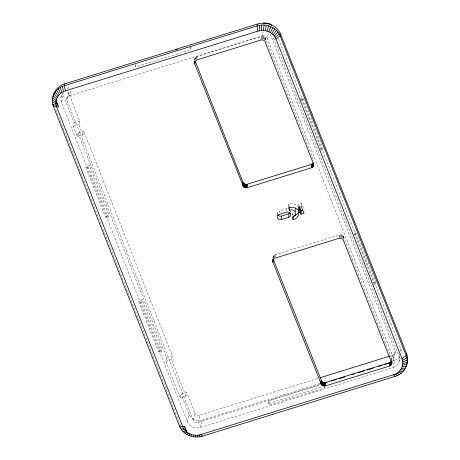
<?xml version="1.0" encoding="UTF-8"?>
<svg xmlns="http://www.w3.org/2000/svg" width="460" height="460" viewBox="0 0 460 460"><rect width="100%" height="100%" fill="white"/><g stroke="black" fill="none" stroke-linecap="round" stroke-linejoin="round"><path stroke-width="0.34" stroke-dasharray="2.3 1.72" d="M190.969 46.874L190.814 49.668L135.849 66.729L135.964 64.636M194.678 60.668L195.097 58.058L197.139 56.419L261.102 36.564L263.189 36.495L264.977 37.484L313.841 160.85M195.017 59.449L195.097 58.058M195.385 58.909L195.46 57.517M195.822 59.139L195.931 57.051M196.351 59.461L196.5 56.683M197.024 58.5L197.139 56.419M260.952 39.341L261.102 36.564M261.636 39.198L261.786 36.42M262.338 39.175L262.487 36.392M263.034 39.272L263.189 36.495M263.735 38.801L263.85 36.719M264.305 39.83L264.454 37.053M264.862 39.566L264.977 37.484M265.322 39.387L265.397 37.996M265.621 39.962L265.696 38.577M272.941 258.29L273.252 256.306L275.298 254.667L339.261 234.813L341.349 234.744L343.137 235.733L392.035 359.731M273.177 257.698L273.252 256.306M273.505 257.853L273.619 255.766M273.982 257.387L274.091 255.3M274.511 257.709L274.66 254.932M277.351 214.4L277.432 213.014M275.183 256.749L275.298 254.667M324.001 386.958L324.766 387.837L269.801 404.903L268.651 403.575L268.801 400.786L320.378 384.778M279.26 213.06L279.369 210.979L286.902 208.639A2.996 2.697 3.1 0 1 287.667 208.501M286.787 210.726L286.902 208.639M288.518 207.023L288.667 204.246C291.824 203.216 295.688 203.677 297.85 206.413M290.818 212.393L290.892 211.008A2.996 2.697 3.1 0 1 290.616 212.376M292.238 215.671L292.347 213.584L294.147 212.784M298.431 206.235L298.546 204.154L301.553 203.216L304.192 209.909M301.403 205.999L301.553 203.216M339.112 237.59L339.261 234.813M339.796 237.446L339.946 234.663M340.498 237.423L340.647 234.64M341.193 237.521L341.349 234.744M341.86 237.745L342.01 234.968M342.504 237.383L342.614 235.302M343.022 237.814L343.137 235.733M343.442 238.332L343.557 236.244M343.747 238.907L343.856 236.825M391.759 359.869L391.834 358.478M194.856 58.65L194.954 60.53M273.016 256.898L272.947 258.163M60.933 97.445L61.853 93.437M399.734 356.776A10.017 9.01 3.1 0 1 394.668 360.312L392.984 367.678L200.238 427.501A10.017 9.01 3.1 0 1 187.427 421.929L61.341 102.091L63.032 94.743L62.675 93.604M67.746 89.32L68.666 85.307M66.849 98.474L68.534 91.12M319.637 384.715L198.225 422.395A4.008 3.605 3.1 0 1 193.102 420.17L67.01 100.332L68.701 92.977A4.008 3.605 3.1 0 1 68.666 90.666M67.005 100.337A4.008 3.605 3.1 0 1 69.454 95.76L70.984 89.073M77.314 136.407L78.102 132.974L83.772 131.215L82.932 134.889L77.314 136.407L73.289 126.201L74.083 122.768L63.032 94.743M82.932 134.889L78.907 124.683L79.752 121.003L68.701 92.977M108.129 217.741L88.544 168.061L89.217 165.123L85.888 167.4L105.472 217.08L108.129 217.741L108.801 214.797L89.217 165.123M161.115 352.136L141.53 302.461L142.203 299.517L138.874 301.8L158.458 351.474L161.115 352.136L161.788 349.197L142.203 299.517M180.28 397.957L181.125 394.277L186.794 392.518L185.949 396.192L180.28 397.957L165.836 361.318L166.681 357.644L78.102 132.974M185.949 396.192L171.505 359.559L172.35 355.885L83.772 131.215M260.797 28.158L261.102 26.818M69.448 95.76L262.194 35.932L263.114 31.924M392.679 361.531A4.008 3.605 3.1 0 0 393.415 357.995L267.317 38.163L268.853 31.476M187.439 421.929L189.123 414.575L181.125 394.277M193.108 420.17L194.798 412.81L186.794 392.518M198.225 422.395L199.916 415.041L317.894 378.425M200.238 427.501L201.928 420.147L319.907 383.531M300.708 100.09L301.116 98.325L303.772 98.986L323.092 148.005M320.292 149.77L320.7 148.005L301.116 98.325M373.278 284.165L373.687 282.4L354.102 232.725L356.759 233.387L376.079 282.4M391.586 359.898L392.662 355.218A4.008 3.605 3.1 0 0 395.105 350.641M393.409 358.001L395.1 350.641L270.055 33.476M393.576 359.858L395.261 352.498M399.539 354.234L399.079 356.241L272.987 36.403M400.154 351.555L400.769 348.881L278.358 38.398M399.493 360.887L400.257 357.541M105.472 217.08L108.801 214.797M301.547 100.51L303.772 98.986M320.58 150.564L323.357 148.666L320.7 148.005M158.458 351.474L161.788 349.197M353.981 235.29L356.759 233.387M373.566 284.964L376.343 283.061L373.687 282.4M74.083 122.768L79.752 121.003M166.681 357.644L172.35 355.885M165.836 361.318L171.505 359.559M297.965 206.609L299.345 206.183L298.546 204.154M390.603 355.856L392.662 355.218M392.616 360.962L394.674 360.324M268.651 403.575L322.259 386.935M73.289 126.201L78.907 124.683M201.928 420.147L200.669 420.457A10.017 9.01 3.1 0 1 189.641 415.662M85.888 167.4L88.544 168.061M138.874 301.8L141.53 302.461M189.123 414.575L189.646 415.656M180.579 425.741L55.102 107.778M288.667 204.246L289.449 206.235M292.347 213.584L292.87 214.912M189.986 46.236L190.814 49.668M268.801 400.786L269.801 404.903M135.349 64.67L135.849 66.729M61.329 102.097A10.017 9.01 3.1 0 1 64.078 92.425M399.09 356.235A10.017 9.01 3.1 0 1 392.978 367.666M277.552 214.406A2.996 2.697 3.1 0 1 279.369 210.979M262.194 35.938A4.008 3.605 3.1 0 1 267.317 38.163M400.781 348.881A10.017 9.01 3.1 0 1 401.183 353.527M199.916 415.035A4.008 3.605 3.1 0 1 194.793 412.815"/><path stroke-width="0.69" d="M261.59 30.458C267.519 30.032 273.775 33.344 275.977 39.014L401.982 358.627C404.869 365.28 400.108 373.06 393.357 374.796L200.859 434.545C194.011 436.816 185.432 433.613 182.758 426.673L56.747 107.059C53.86 100.412 58.633 92.627 65.372 90.89L257.876 31.142L261.59 30.458L261.683 25.018C269.255 24.483 277.259 28.675 280.123 35.897L406.214 355.729C409.803 364.188 403.794 374.055 395.243 376.32L202.498 436.143C193.781 438.972 182.919 434.895 179.458 426.115L53.36 106.277C49.766 97.825 55.792 87.952 64.331 85.686L257.077 25.863L261.683 25.018M194.597 63.388L194.908 61.531L196.949 59.892L260.912 40.037L262.999 39.968L264.787 40.957L313.484 163.702L313.582 165.583L312.984 166.715L311.305 167.82L247.313 187.68L245.232 187.749L243.438 186.76L194.77 64.003L194.712 61.301M194.77 64.003L194.919 61.226M242.719 185.667L242.909 182.195L195.218 61.197M243.024 186.248L242.909 182.195M243.438 186.76L243.627 183.287L243.208 182.769M243.961 187.191L244.151 183.718L243.627 183.287M244.565 187.525L244.755 184.052L244.151 183.718M245.232 187.749L245.416 184.27L244.755 184.052M245.927 187.847L246.117 184.374L245.416 184.27M246.629 187.824L246.819 184.351L311.495 164.346L313.536 162.702M247.313 187.68L247.503 184.207M391.926 361.813L391.506 364.423L389.465 366.068L325.473 385.928L323.391 385.997L321.597 385.008L272.93 262.252L272.872 259.549M272.93 262.252L273.113 258.779L321.787 381.535L323.575 382.519L325.663 382.455L389.649 362.595L391.696 360.95L391.506 364.423M281.198 219.558A2.996 2.697 3.1 0 1 277.368 217.879A2.996 2.697 3.1 0 1 279.185 214.452L286.712 212.112A2.996 2.697 3.1 0 1 290.542 213.791A2.996 2.697 3.1 0 1 288.725 217.218L281.198 219.558L281.382 216.079L288.914 213.745A2.996 2.697 3.1 0 0 290.191 212.963M288.725 217.218L288.914 213.745M289.524 210.369L288.477 207.719L293.123 207.282L296.435 208.673L297.775 210.082L299.155 209.656L298.356 207.627L301.369 206.689L304.002 213.388L300.995 214.32L301.185 210.847L300.38 208.817L299.006 209.248C299.42 213.584 298.241 218.742 293.204 219.713L292.163 217.062C298.483 216.114 294.751 207.483 289.524 210.369L289.714 206.896M293.204 219.713L293.394 216.234C296.47 215.389 299.477 212.687 299.006 209.248M299.155 209.656L299.305 206.873M300.995 214.32L300.196 212.29L300.38 208.817M311.305 167.82L311.495 164.346M311.943 167.555L312.127 164.082M312.507 167.181L312.697 163.708M312.984 166.715L313.168 163.242M313.346 166.175L313.496 163.398M313.582 165.583L313.697 163.501M320.879 383.916L321.068 380.443M321.183 384.491L321.367 381.018M321.597 385.008L321.787 381.535M322.121 385.44L322.31 381.967M322.724 385.773L322.914 382.3M323.391 385.997L323.575 382.519M324.087 386.095L324.277 382.622M324.789 386.072L324.978 382.599M325.473 385.928L325.663 382.455M389.465 366.068L389.649 362.595M390.103 365.803L390.287 362.33M390.666 365.43L390.856 361.957M391.144 364.964L391.328 361.491M391.742 363.831L391.857 361.744M263.425 30.446L264.046 25.012M193.189 436.735L193.482 435.034M265.253 30.653L266.392 25.277M53.642 105.052L53.36 106.277L56.747 107.059L58.529 106.507L56.137 100.452L52.624 97.917M257.876 31.142L257.077 25.863L257.502 24.023L64.757 83.852L64.331 85.686L65.372 90.89M391.431 360.565L390.971 362.572L384.801 364.487M275.977 39.014L280.123 35.897L280.542 34.057L406.64 353.895L406.214 355.729L401.982 358.627M267.03 31.073L268.68 25.817M295.475 211.433L295.86 209.685L295.199 208.006M268.738 31.7L270.871 26.617M190.9 436.195L191.699 434.614M270.342 32.516L272.93 27.669M271.814 33.511L274.821 28.951M273.125 34.667L276.517 30.44M188.709 435.396L189.997 433.993M274.263 35.972L277.978 32.114M275.201 37.392L279.185 33.942M186.645 434.343L188.393 433.171M402.517 360.329L406.858 357.776M402.782 361.957L407.198 359.875M184.753 433.061L186.921 432.176L184.535 426.121L182.758 426.673L179.458 426.115M402.81 363.601L407.232 361.991M57.27 103.333L55.947 103.753L52.371 102.16M185.788 429.318L181.591 429.922M57.868 104.851L56.212 105.369L52.716 104.242M185.19 427.788L183.528 428.306L180.389 428.07M175.57 49.973L177.606 49.341M301.185 210.847L302.99 210.283M298.816 212.721L300.196 212.29M319.953 377.786L389.919 356.069M325.122 383.013L327.181 382.375M331.298 381.098L336.099 379.603M338.842 378.752L345.017 376.838M351.877 374.71L353.93 374.072M358.047 372.796L364.222 370.875M366.965 370.024L373.14 368.109M378.626 366.407L382.053 365.343M56.689 101.85L55.925 102.08L52.348 100.015M186.375 430.79L183.063 431.572M402.592 365.234L406.956 364.096M402.143 366.827L406.375 366.143M401.465 368.356L405.501 368.103M246.117 184.374L246.819 184.351M400.568 369.782L404.351 369.943M399.47 371.099L402.943 371.628M398.187 372.272L401.292 373.135M396.75 373.278L399.441 374.434M395.169 374.112L397.411 375.504M393.357 374.796L395.243 376.32M53.199 95.864L56.591 98.86M200.859 434.545L202.498 436.143M54.073 93.903L57.27 97.336M55.229 92.069L58.161 95.904M198.967 435.01L200.226 436.701M56.637 90.379L59.259 94.587M58.282 88.872L60.542 93.42M197.144 435.235L197.892 436.988M60.139 87.578L61.985 92.408M62.163 86.509L63.566 91.574M195.304 435.24L195.534 437M259.348 25.306L259.768 30.676M391.851 363.204L342.947 239.206L341.159 238.217L339.072 238.286L275.109 258.14L273.067 259.779L272.757 261.636M406.657 353.884A18.026 16.215 3.1 0 1 405.927 366.263M257.508 24.046A18.026 16.215 3.1 0 1 280.565 34.051M52.819 97.474A18.055 16.244 3.1 0 1 64.757 83.858M281.382 216.079A2.996 2.697 3.1 0 1 277.909 215.038M263.137 23.172A10.017 9.01 3.1 0 1 271.733 25.185"/></g></svg>
